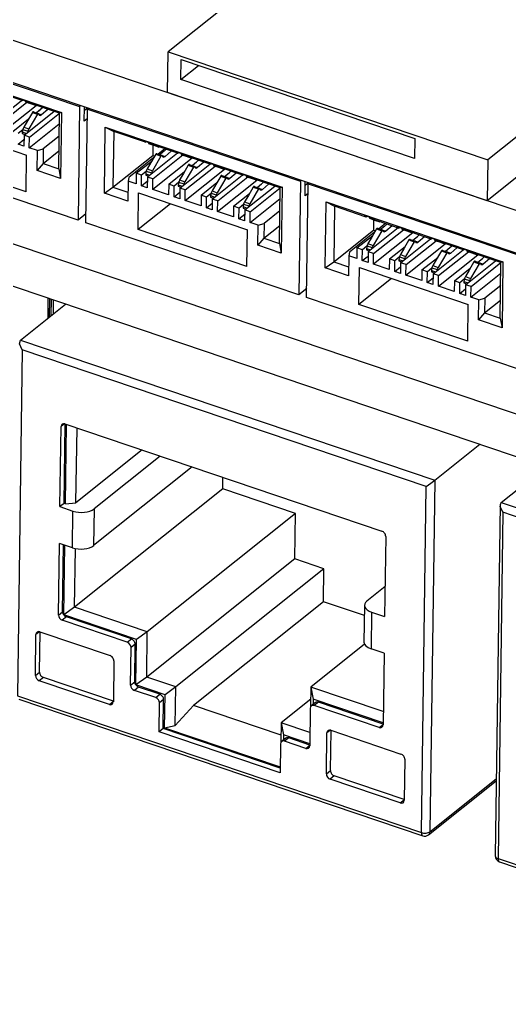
# Model space of a CAD drawing. Header units: millimetres. Extents: x 653 to 802, y 313 to 403.
# Drawn here: x 706.9 to 722.8, y 313.1 to 344.85 of the extents above; entities that cross this region are included whole.
import ezdxf

# ---------------------------------------------------------------- set-up
doc = ezdxf.new("R2010")
doc.units = ezdxf.units.MM

msp = doc.modelspace()

# ---------------------------------------------------------------- linework, layer by layer
for p, q in [((730.951, 335.973), (660.547, 359.778)), ((730.932, 334.601), (660.529, 358.406)), ((657.058, 354.358), (737.159, 327.276)), ((657.039, 352.987), (737.14, 325.904)), ((719.789, 350.231), (711.726, 343.805)), ((730.16, 346.724), (722.097, 340.299)), ((730.142, 345.399), (722.079, 338.973)), ((701.936, 344.367), (708.85, 342.029)), ((702.517, 343.783), (708.259, 341.841)), ((711.708, 342.48), (711.726, 343.805)), ((711.726, 343.805), (722.097, 340.299)), ((712.137, 342.91), (712.146, 343.555)), ((712.137, 342.91), (712.708, 343.365)), ((712.146, 343.555), (719.735, 340.989)), ((719.726, 340.344), (712.137, 342.91)), ((706.981, 342.223), (706.113, 342.517)), ((722.079, 338.973), (711.708, 342.48)), ((705.992, 341.453), (706.965, 342.229)), ((706.164, 341.051), (707.441, 342.068)), ((706.169, 341.394), (707.141, 342.168)), ((706.924, 342.27), (706.981, 342.223)), ((707.109, 342.207), (706.924, 342.27)), ((706.981, 342.223), (707.006, 342.242)), ((707.087, 342.188), (707.164, 342.162)), ((707.088, 342.214), (707.088, 342.209)), ((707.088, 342.209), (707.121, 342.197)), ((707.167, 342.16), (707.109, 342.207)), ((708.196, 341.812), (707.167, 342.16)), ((707.252, 342.127), (707.42, 342.07)), ((707.29, 342.118), (707.42, 342.07)), ((707.42, 342.07), (707.424, 342.073)), ((708.85, 342.029), (708.8, 338.342)), ((708.884, 342.056), (708.85, 342.029)), ((709.003, 341.557), (709.01, 342.014)), ((709.112, 341.979), (709.008, 341.896)), ((709.137, 341.97), (709.103, 341.943)), ((707.046, 341.097), (708.019, 341.872)), ((707.486, 341.778), (707.207, 341.302)), ((707.223, 341.037), (708.195, 341.812)), ((707.317, 341.835), (707.486, 341.778)), ((707.33, 341.855), (707.499, 341.798)), ((707.356, 341.855), (707.524, 341.798)), ((707.444, 341.826), (707.591, 341.943)), ((707.499, 341.798), (707.486, 341.778)), ((707.524, 341.798), (707.499, 341.798)), ((707.543, 341.752), (707.524, 341.798)), ((707.526, 341.794), (707.619, 341.763)), ((707.542, 341.755), (707.581, 341.742)), ((707.581, 341.742), (707.543, 341.752)), ((707.619, 341.763), (707.581, 341.742)), ((707.82, 341.939), (707.619, 341.763)), ((708.171, 340.012), (708.196, 341.812)), ((708.259, 341.841), (708.196, 341.812)), ((708.259, 341.841), (708.23, 339.698)), ((709.053, 338.256), (709.103, 341.943)), ((709.103, 341.943), (716.017, 339.606)), ((703.597, 341.651), (707.13, 340.457)), ((706.683, 341.22), (707.196, 341.628)), ((707.038, 341.359), (707.207, 341.302)), ((707.218, 340.694), (708.191, 341.469)), ((709.099, 341.633), (709.003, 341.557)), ((709.654, 339.216), (709.684, 341.359)), ((709.684, 341.359), (709.958, 341.217)), ((709.684, 341.359), (715.426, 339.418)), ((707.003, 341.273), (706.86, 341.16)), ((706.991, 341.206), (707.125, 341.16)), ((706.991, 341.154), (707.08, 341.124)), ((707.005, 341.287), (707.174, 341.23)), ((707.046, 341.097), (707.041, 340.745)), ((707.223, 341.037), (707.046, 341.097)), ((707.174, 341.23), (707.168, 341.194)), ((707.207, 341.302), (707.174, 341.23)), ((707.218, 340.694), (707.223, 341.037)), ((708.185, 341.073), (707.671, 340.663)), ((709.958, 341.217), (709.933, 339.416)), ((710.986, 340.869), (709.958, 341.217)), ((706.856, 340.808), (707.044, 340.958)), ((707.041, 340.745), (706.856, 340.808)), ((710.929, 340.916), (710.986, 340.869)), ((711.114, 340.853), (710.929, 340.916)), ((711.011, 340.888), (710.986, 340.869)), ((711.092, 340.834), (711.169, 340.808)), ((711.093, 340.86), (711.093, 340.855)), ((711.093, 340.855), (711.126, 340.843)), ((711.114, 340.853), (711.172, 340.806)), ((712.04, 340.512), (711.172, 340.806)), ((711.228, 340.783), (711.223, 340.444)), ((711.257, 340.773), (711.425, 340.716)), ((711.295, 340.764), (711.425, 340.716)), ((711.425, 340.716), (711.429, 340.719)), ((719.735, 340.989), (719.726, 340.344)), ((708.8, 338.342), (701.886, 340.68)), ((707.114, 339.265), (703.581, 340.46)), ((707.114, 339.265), (707.13, 340.457)), ((707.48, 340.606), (707.218, 340.694)), ((707.471, 339.954), (707.48, 340.606)), ((707.48, 340.606), (707.671, 340.663)), ((707.671, 340.663), (707.665, 340.183)), ((707.665, 340.183), (708.179, 340.592)), ((709.933, 339.416), (711.223, 340.444)), ((712.024, 340.518), (711.051, 339.743)), ((711.491, 340.424), (711.212, 339.948)), ((711.223, 340.444), (711.288, 340.422)), ((711.228, 339.683), (712.2, 340.458)), ((711.322, 340.481), (711.491, 340.424)), ((711.335, 340.501), (711.504, 340.444)), ((711.361, 340.501), (711.529, 340.444)), ((711.614, 340.656), (711.402, 340.487)), ((711.449, 340.472), (711.596, 340.589)), ((711.504, 340.444), (711.491, 340.424)), ((711.529, 340.444), (711.504, 340.444)), ((711.548, 340.398), (711.529, 340.444)), ((711.531, 340.44), (711.624, 340.408)), ((711.547, 340.401), (711.586, 340.388)), ((711.586, 340.388), (711.548, 340.398)), ((711.624, 340.408), (711.586, 340.388)), ((711.825, 340.585), (711.624, 340.408)), ((711.982, 340.56), (712.04, 340.512)), ((712.168, 340.497), (711.982, 340.56)), ((712.04, 340.512), (712.065, 340.532)), ((712.146, 340.478), (712.223, 340.452)), ((712.147, 340.504), (712.147, 340.498)), ((712.147, 340.498), (712.18, 340.487)), ((712.226, 340.45), (712.168, 340.497)), ((713.094, 340.156), (712.226, 340.45)), ((712.311, 340.416), (712.479, 340.359)), ((712.349, 340.408), (712.479, 340.359)), ((707.665, 340.183), (707.471, 339.954)), ((707.665, 340.183), (708.171, 340.012)), ((711.26, 340.374), (710.445, 339.725)), ((710.688, 339.865), (711.201, 340.274)), ((712.5, 340.357), (711.223, 339.34)), ((712.105, 339.387), (713.078, 340.162)), ((712.545, 340.067), (712.265, 339.592)), ((712.282, 339.327), (713.254, 340.101)), ((712.376, 340.124), (712.545, 340.067)), ((712.389, 340.145), (712.558, 340.088)), ((712.415, 340.145), (712.583, 340.088)), ((712.479, 340.359), (712.483, 340.363)), ((712.503, 340.115), (712.65, 340.232)), ((712.558, 340.088), (712.545, 340.067)), ((712.583, 340.088), (712.558, 340.088)), ((712.602, 340.042), (712.583, 340.088)), ((712.585, 340.083), (712.678, 340.052)), ((712.879, 340.229), (712.678, 340.052)), ((713.036, 340.203), (713.094, 340.156)), ((713.222, 340.141), (713.036, 340.203)), ((713.094, 340.156), (713.119, 340.175)), ((713.2, 340.121), (713.277, 340.095)), ((713.201, 340.147), (713.201, 340.142)), ((713.201, 340.142), (713.234, 340.131)), ((713.28, 340.093), (713.222, 340.141)), ((714.148, 339.8), (713.28, 340.093)), ((722.097, 340.299), (722.079, 338.973)), ((708.23, 339.698), (707.471, 339.954)), ((708.171, 340.012), (708.23, 339.698)), ((710.688, 339.865), (710.684, 339.522)), ((710.865, 339.806), (710.688, 339.865)), ((710.861, 339.454), (710.865, 339.806)), ((711.008, 339.919), (710.865, 339.806)), ((710.996, 339.851), (711.13, 339.806)), ((710.996, 339.8), (711.085, 339.77)), ((711.01, 339.933), (711.179, 339.876)), ((711.043, 340.005), (711.212, 339.948)), ((711.179, 339.876), (711.173, 339.84)), ((711.212, 339.948), (711.179, 339.876)), ((711.742, 339.509), (712.255, 339.918)), ((712.277, 338.984), (713.554, 340.001)), ((712.601, 340.045), (712.64, 340.032)), ((712.64, 340.032), (712.602, 340.042)), ((712.678, 340.052), (712.64, 340.032)), ((713.159, 339.03), (714.132, 339.805)), ((713.364, 340.06), (713.533, 340.003)), ((713.403, 340.052), (713.533, 340.003)), ((713.43, 339.768), (713.599, 339.711)), ((713.443, 339.789), (713.612, 339.732)), ((713.469, 339.789), (713.637, 339.732)), ((713.533, 340.003), (713.537, 340.006)), ((713.557, 339.759), (713.704, 339.876)), ((713.933, 339.872), (713.732, 339.696)), ((714.09, 339.847), (714.148, 339.8)), ((714.276, 339.784), (714.09, 339.847)), ((714.148, 339.8), (714.173, 339.819)), ((714.254, 339.765), (714.331, 339.739)), ((714.255, 339.791), (714.255, 339.786)), ((714.255, 339.786), (714.288, 339.774)), ((714.334, 339.737), (714.276, 339.784)), ((710.422, 339.611), (710.413, 338.959)), ((710.445, 339.725), (710.422, 339.611)), ((710.684, 339.522), (710.422, 339.611)), ((710.861, 339.454), (711.049, 339.604)), ((711.046, 339.391), (710.861, 339.454)), ((711.051, 339.743), (711.046, 339.391)), ((711.228, 339.683), (711.051, 339.743)), ((711.223, 339.34), (711.228, 339.683)), ((711.742, 339.509), (711.738, 339.166)), ((711.919, 339.449), (711.742, 339.509)), ((711.915, 339.098), (711.919, 339.449)), ((712.062, 339.563), (711.919, 339.449)), ((712.05, 339.495), (712.184, 339.45)), ((712.05, 339.444), (712.139, 339.414)), ((712.064, 339.577), (712.233, 339.52)), ((712.097, 339.649), (712.265, 339.592)), ((712.233, 339.52), (712.227, 339.484)), ((712.265, 339.592), (712.233, 339.52)), ((712.796, 339.153), (713.309, 339.561)), ((713.599, 339.711), (713.319, 339.235)), ((713.331, 338.627), (714.607, 339.644)), ((713.336, 338.97), (714.308, 339.745)), ((713.612, 339.732), (713.599, 339.711)), ((713.637, 339.732), (713.612, 339.732)), ((713.656, 339.685), (713.637, 339.732)), ((713.639, 339.727), (713.732, 339.696)), ((713.655, 339.688), (713.694, 339.675)), ((713.694, 339.675), (713.656, 339.685)), ((713.732, 339.696), (713.694, 339.675)), ((714.213, 338.674), (715.185, 339.449)), ((715.362, 339.389), (714.334, 339.737)), ((714.418, 339.704), (714.587, 339.647)), ((714.457, 339.695), (714.587, 339.647)), ((714.497, 339.432), (714.666, 339.375)), ((714.523, 339.432), (714.691, 339.375)), ((714.587, 339.647), (714.591, 339.65)), ((714.611, 339.402), (714.758, 339.52)), ((714.987, 339.516), (714.786, 339.339)), ((716.017, 339.606), (715.967, 335.919)), ((716.051, 339.633), (716.017, 339.606)), ((716.17, 339.134), (716.176, 339.59)), ((716.279, 339.556), (716.175, 339.473)), ((716.219, 335.833), (716.27, 339.52)), ((716.304, 339.547), (716.27, 339.52)), ((716.27, 339.52), (723.184, 337.183)), ((709.654, 339.216), (709.933, 339.416)), ((710.413, 338.959), (709.654, 339.216)), ((709.933, 339.416), (710.417, 339.252)), ((710.748, 338.036), (710.764, 339.228)), ((710.764, 339.228), (714.297, 338.034)), ((711.738, 339.166), (711.223, 339.34)), ((711.915, 339.098), (712.103, 339.248)), ((712.105, 339.387), (712.1, 339.035)), ((712.282, 339.327), (712.105, 339.387)), ((712.277, 338.984), (712.282, 339.327)), ((712.796, 339.153), (712.792, 338.81)), ((712.973, 339.093), (712.796, 339.153)), ((713.116, 339.206), (712.973, 339.093)), ((713.104, 339.139), (713.238, 339.093)), ((713.118, 339.221), (713.287, 339.164)), ((713.151, 339.292), (713.319, 339.235)), ((713.287, 339.164), (713.281, 339.127)), ((713.319, 339.235), (713.287, 339.164)), ((713.85, 338.796), (714.363, 339.205)), ((714.653, 339.355), (714.373, 338.879)), ((714.39, 338.614), (715.362, 339.389)), ((714.484, 339.412), (714.653, 339.355)), ((714.666, 339.375), (714.653, 339.355)), ((714.691, 339.375), (714.666, 339.375)), ((714.71, 339.329), (714.691, 339.375)), ((714.693, 339.371), (714.786, 339.339)), ((714.708, 339.332), (714.748, 339.319)), ((714.748, 339.319), (714.71, 339.329)), ((714.786, 339.339), (714.748, 339.319)), ((715.338, 337.589), (715.362, 339.389)), ((715.426, 339.418), (715.362, 339.389)), ((715.426, 339.418), (715.396, 337.274)), ((716.266, 339.21), (716.17, 339.134)), ((711.803, 338.877), (710.748, 338.036)), ((712.1, 339.035), (711.915, 339.098)), ((712.792, 338.81), (712.277, 338.984)), ((712.969, 338.741), (712.973, 339.093)), ((712.969, 338.741), (713.157, 338.892)), ((713.104, 339.087), (713.193, 339.057)), ((713.159, 339.03), (713.154, 338.679)), ((713.336, 338.97), (713.159, 339.03)), ((713.331, 338.627), (713.336, 338.97)), ((713.85, 338.796), (713.846, 338.453)), ((714.027, 338.737), (713.85, 338.796)), ((714.17, 338.85), (714.027, 338.737)), ((714.172, 338.864), (714.341, 338.807)), ((714.205, 338.936), (714.373, 338.879)), ((714.341, 338.807), (714.335, 338.771)), ((714.373, 338.879), (714.341, 338.807)), ((714.385, 338.271), (715.358, 339.046)), ((716.821, 336.793), (716.851, 338.936)), ((716.851, 338.936), (717.125, 338.793)), ((716.851, 338.936), (722.593, 336.995)), ((709.057, 338.547), (708.8, 338.342)), ((713.154, 338.679), (712.969, 338.741)), ((713.846, 338.453), (713.331, 338.627)), ((714.022, 338.385), (714.027, 338.737)), ((714.022, 338.385), (714.211, 338.535)), ((714.157, 338.731), (714.247, 338.701)), ((714.158, 338.782), (714.292, 338.737)), ((714.213, 338.674), (714.208, 338.322)), ((714.39, 338.614), (714.213, 338.674)), ((714.385, 338.271), (714.39, 338.614)), ((715.352, 338.649), (714.838, 338.24)), ((717.125, 338.793), (717.1, 336.993)), ((718.153, 338.446), (717.125, 338.793)), ((718.095, 338.493), (718.153, 338.446)), ((718.281, 338.43), (718.095, 338.493)), ((715.967, 335.919), (709.053, 338.256)), ((714.208, 338.322), (714.022, 338.385)), ((714.647, 338.183), (714.385, 338.271)), ((714.638, 337.531), (714.647, 338.183)), ((714.647, 338.183), (714.838, 338.24)), ((714.838, 338.24), (714.832, 337.76)), ((714.832, 337.76), (715.346, 338.169)), ((718.178, 338.465), (718.153, 338.446)), ((718.259, 338.411), (718.336, 338.385)), ((718.26, 338.437), (718.26, 338.431)), ((718.26, 338.431), (718.293, 338.42)), ((718.281, 338.43), (718.339, 338.383)), ((719.207, 338.089), (718.339, 338.383)), ((718.395, 338.36), (718.39, 338.021)), ((718.423, 338.349), (718.592, 338.292)), ((718.462, 338.341), (718.592, 338.292)), ((718.781, 338.233), (718.569, 338.064)), ((718.592, 338.292), (718.596, 338.296)), ((718.616, 338.048), (718.763, 338.165)), ((718.992, 338.162), (718.791, 337.985)), ((714.281, 336.842), (710.748, 338.036)), ((714.281, 336.842), (714.297, 338.034)), ((717.1, 336.993), (718.39, 338.021)), ((718.426, 337.951), (717.612, 337.302)), ((717.855, 337.442), (718.368, 337.851)), ((719.19, 338.095), (718.218, 337.32)), ((718.658, 338.001), (718.378, 337.525)), ((718.39, 338.021), (718.455, 337.999)), ((719.666, 337.934), (718.39, 336.917)), ((718.395, 337.26), (719.367, 338.034)), ((718.489, 338.058), (718.658, 338.001)), ((718.502, 338.078), (718.671, 338.021)), ((718.528, 338.078), (718.696, 338.021)), ((718.671, 338.021), (718.658, 338.001)), ((718.696, 338.021), (718.671, 338.021)), ((718.715, 337.975), (718.696, 338.021)), ((718.698, 338.017), (718.791, 337.985)), ((718.713, 337.978), (718.753, 337.965)), ((718.753, 337.965), (718.715, 337.975)), ((718.791, 337.985), (718.753, 337.965)), ((719.149, 338.136), (719.207, 338.089)), ((719.335, 338.074), (719.149, 338.136)), ((719.207, 338.089), (719.232, 338.109)), ((719.314, 338.081), (719.313, 338.075)), ((719.313, 338.075), (719.347, 338.064)), ((719.313, 338.055), (719.39, 338.029)), ((719.393, 338.027), (719.335, 338.074)), ((720.261, 337.733), (719.393, 338.027)), ((719.477, 337.993), (719.646, 337.936)), ((719.516, 337.985), (719.646, 337.936)), ((719.646, 337.936), (719.65, 337.939)), ((714.832, 337.76), (714.638, 337.531)), ((715.396, 337.274), (714.638, 337.531)), ((714.832, 337.76), (715.338, 337.589)), ((715.338, 337.589), (715.396, 337.274)), ((718.21, 337.582), (718.378, 337.525)), ((719.272, 336.963), (720.244, 337.739)), ((719.712, 337.644), (719.432, 337.168)), ((719.444, 336.56), (720.72, 337.578)), ((719.449, 336.903), (720.421, 337.678)), ((719.543, 337.701), (719.712, 337.644)), ((719.556, 337.722), (719.725, 337.665)), ((719.582, 337.722), (719.75, 337.665)), ((719.67, 337.692), (719.817, 337.809)), ((719.725, 337.665), (719.712, 337.644)), ((719.75, 337.665), (719.725, 337.665)), ((719.769, 337.619), (719.75, 337.665)), ((719.752, 337.66), (719.845, 337.629)), ((719.767, 337.622), (719.807, 337.608)), ((719.807, 337.608), (719.769, 337.619)), ((719.845, 337.629), (719.807, 337.608)), ((720.046, 337.806), (719.845, 337.629)), ((720.203, 337.78), (720.261, 337.733)), ((720.389, 337.717), (720.203, 337.78)), ((720.261, 337.733), (720.286, 337.752)), ((720.368, 337.724), (720.367, 337.719)), ((720.367, 337.719), (720.401, 337.707)), ((720.367, 337.698), (720.444, 337.672)), ((720.447, 337.67), (720.389, 337.717)), ((721.315, 337.377), (720.447, 337.67)), ((720.531, 337.637), (720.7, 337.58)), ((720.57, 337.628), (720.7, 337.58)), ((720.7, 337.58), (720.704, 337.583)), ((717.612, 337.302), (717.589, 337.188)), ((717.855, 337.442), (717.851, 337.099)), ((718.032, 337.382), (717.855, 337.442)), ((718.027, 337.031), (718.032, 337.382)), ((718.175, 337.496), (718.032, 337.382)), ((718.163, 337.428), (718.297, 337.383)), ((718.163, 337.377), (718.252, 337.347)), ((718.177, 337.51), (718.346, 337.453)), ((718.218, 337.32), (718.213, 336.968)), ((718.395, 337.26), (718.218, 337.32)), ((718.346, 337.453), (718.34, 337.417)), ((718.378, 337.525), (718.346, 337.453)), ((718.39, 336.917), (718.395, 337.26)), ((718.909, 337.086), (719.422, 337.494)), ((719.264, 337.225), (719.432, 337.168)), ((720.326, 336.607), (721.298, 337.382)), ((720.766, 337.288), (720.486, 336.812)), ((720.498, 336.204), (721.774, 337.221)), ((720.503, 336.547), (721.475, 337.322)), ((720.597, 337.345), (720.766, 337.288)), ((720.61, 337.365), (720.779, 337.308)), ((720.636, 337.365), (720.804, 337.308)), ((720.724, 337.336), (720.871, 337.453)), ((720.779, 337.308), (720.766, 337.288)), ((720.804, 337.308), (720.779, 337.308)), ((720.823, 337.262), (720.804, 337.308)), ((720.806, 337.304), (720.899, 337.272)), ((720.821, 337.265), (720.861, 337.252)), ((720.861, 337.252), (720.823, 337.262)), ((720.899, 337.272), (720.861, 337.252)), ((721.1, 337.449), (720.899, 337.272)), ((721.257, 337.424), (721.315, 337.377)), ((721.443, 337.361), (721.257, 337.424)), ((721.315, 337.377), (721.339, 337.396)), ((721.422, 337.368), (721.421, 337.362)), ((721.421, 337.362), (721.455, 337.351)), ((721.421, 337.342), (721.498, 337.316)), ((721.501, 337.314), (721.443, 337.361)), ((722.529, 336.966), (721.501, 337.314)), ((721.585, 337.28), (721.754, 337.223)), ((721.624, 337.272), (721.754, 337.223)), ((721.754, 337.223), (721.758, 337.227)), ((716.821, 336.793), (717.1, 336.993)), ((717.1, 336.993), (717.584, 336.829)), ((717.589, 337.188), (717.58, 336.536)), ((717.851, 337.099), (717.589, 337.188)), ((718.027, 337.031), (718.216, 337.181)), ((718.213, 336.968), (718.027, 337.031)), ((718.904, 336.743), (718.39, 336.917)), ((718.909, 337.086), (718.904, 336.743)), ((719.086, 337.026), (718.909, 337.086)), ((719.081, 336.675), (719.086, 337.026)), ((719.229, 337.139), (719.086, 337.026)), ((719.216, 337.021), (719.306, 336.99)), ((719.217, 337.072), (719.351, 337.027)), ((719.231, 337.154), (719.4, 337.097)), ((719.272, 336.963), (719.267, 336.612)), ((719.449, 336.903), (719.272, 336.963)), ((719.4, 337.097), (719.393, 337.06)), ((719.432, 337.168), (719.4, 337.097)), ((719.444, 336.56), (719.449, 336.903)), ((719.963, 336.73), (720.476, 337.138)), ((721.38, 336.251), (722.352, 337.026)), ((721.82, 336.932), (721.54, 336.456)), ((721.557, 336.191), (722.529, 336.966)), ((721.651, 336.989), (721.82, 336.932)), ((721.664, 337.009), (721.833, 336.952)), ((721.689, 337.009), (721.858, 336.952)), ((721.778, 336.979), (721.924, 337.096)), ((721.833, 336.952), (721.82, 336.932)), ((721.858, 336.952), (721.833, 336.952)), ((721.877, 336.906), (721.858, 336.952)), ((721.86, 336.948), (721.953, 336.916)), ((721.875, 336.909), (721.914, 336.896)), ((721.914, 336.896), (721.877, 336.906)), ((721.953, 336.916), (721.914, 336.896)), ((722.154, 337.093), (721.953, 336.916)), ((722.505, 335.165), (722.529, 336.966)), ((722.593, 336.995), (722.529, 336.966)), ((722.593, 336.995), (722.563, 334.851)), ((717.58, 336.536), (716.821, 336.793)), ((717.915, 335.613), (717.931, 336.805)), ((717.931, 336.805), (721.464, 335.61)), ((719.081, 336.675), (719.27, 336.825)), ((719.267, 336.612), (719.081, 336.675)), ((719.963, 336.73), (719.958, 336.387)), ((720.14, 336.67), (719.963, 336.73)), ((720.135, 336.318), (720.14, 336.67)), ((720.283, 336.783), (720.14, 336.67)), ((720.27, 336.664), (720.36, 336.634)), ((720.271, 336.715), (720.405, 336.67)), ((720.285, 336.797), (720.454, 336.74)), ((720.318, 336.869), (720.486, 336.812)), ((720.326, 336.607), (720.321, 336.255)), ((720.503, 336.547), (720.326, 336.607)), ((720.454, 336.74), (720.447, 336.704)), ((720.486, 336.812), (720.454, 336.74)), ((721.017, 336.373), (721.53, 336.782)), ((721.552, 335.848), (722.525, 336.623)), ((718.97, 336.454), (717.915, 335.613)), ((719.958, 336.387), (719.444, 336.56)), ((720.135, 336.318), (720.324, 336.468)), ((720.321, 336.255), (720.135, 336.318)), ((720.498, 336.204), (720.503, 336.547)), ((721.017, 336.373), (721.012, 336.03)), ((721.194, 336.313), (721.017, 336.373)), ((721.189, 335.962), (721.194, 336.313)), ((721.336, 336.427), (721.194, 336.313)), ((721.324, 336.308), (721.414, 336.278)), ((721.325, 336.359), (721.459, 336.314)), ((721.339, 336.441), (721.508, 336.384)), ((721.372, 336.513), (721.54, 336.456)), ((721.508, 336.384), (721.501, 336.348)), ((721.54, 336.456), (721.508, 336.384)), ((716.223, 336.123), (715.967, 335.919)), ((721.012, 336.03), (720.498, 336.204)), ((721.189, 335.962), (721.378, 336.112)), ((721.375, 335.899), (721.189, 335.962)), ((721.38, 336.251), (721.375, 335.899)), ((721.557, 336.191), (721.38, 336.251)), ((721.552, 335.848), (721.557, 336.191)), ((722.519, 336.226), (722.005, 335.817)), ((706.931, 334.456), (708.395, 335.623)), ((707.825, 335.168), (707.833, 335.813)), ((707.871, 335.205), (707.879, 335.797)), ((707.928, 335.251), (707.935, 335.778)), ((707.998, 335.306), (708.004, 335.755)), ((723.133, 333.495), (716.219, 335.833)), ((721.813, 335.759), (721.552, 335.848)), ((721.804, 335.108), (721.813, 335.759)), ((721.813, 335.759), (722.005, 335.817)), ((722.005, 335.817), (721.999, 335.336)), ((721.999, 335.336), (722.512, 335.746)), ((721.448, 334.419), (717.915, 335.613)), ((721.448, 334.419), (721.464, 335.61)), ((721.999, 335.336), (721.804, 335.108)), ((721.999, 335.336), (722.505, 335.165)), ((722.563, 334.851), (721.804, 335.108)), ((722.505, 335.165), (722.563, 334.851)), ((706.931, 334.456), (720.38, 329.909)), ((706.99, 334.142), (706.836, 322.91)), ((720.101, 329.709), (706.99, 334.142)), ((708.212, 329.051), (708.247, 331.649)), ((708.36, 331.74), (708.247, 331.649)), ((708.346, 329.158), (708.381, 331.733)), ((708.376, 331.735), (718.662, 328.257)), ((708.388, 329.144), (708.424, 331.719)), ((708.733, 329.18), (708.767, 331.603)), ((710.878, 330.889), (708.733, 329.18)), ((720.38, 329.909), (721.843, 331.076)), ((711.468, 330.69), (709.324, 328.98)), ((712.507, 330.338), (709.307, 327.789)), ((722.53, 329.182), (723.993, 330.349)), ((713.498, 329.627), (713.503, 330.002)), ((720.38, 329.909), (720.223, 318.505)), ((713.498, 329.627), (708.687, 325.793)), ((715.859, 328.829), (713.498, 329.627)), ((719.947, 318.476), (720.101, 329.709)), ((708.346, 329.158), (708.212, 329.051)), ((708.212, 329.051), (708.633, 328.909)), ((708.388, 329.144), (708.346, 329.158)), ((708.388, 329.144), (708.733, 329.18)), ((709.324, 328.98), (709.307, 327.789)), ((722.498, 329.13), (722.342, 317.724)), ((722.53, 329.182), (735.978, 324.635)), ((708.617, 327.717), (708.633, 328.909)), ((715.859, 328.829), (711.048, 324.995)), ((715.838, 327.354), (715.859, 328.829)), ((722.588, 328.868), (722.434, 317.635)), ((735.699, 324.435), (722.588, 328.868)), ((718.787, 328.086), (718.751, 325.488)), ((708.163, 325.536), (708.195, 327.86)), ((708.617, 327.717), (708.195, 327.86)), ((708.298, 325.643), (708.328, 327.815)), ((708.339, 325.543), (708.37, 327.801)), ((708.687, 325.793), (708.713, 327.692)), ((715.838, 327.354), (711.028, 323.52)), ((716.783, 327.035), (715.838, 327.354)), ((716.783, 327.035), (711.972, 323.201)), ((716.768, 325.963), (716.783, 327.035)), ((718.765, 326.456), (718.177, 325.987)), ((708.687, 325.793), (708.339, 325.543)), ((711.048, 324.995), (708.687, 325.793)), ((716.768, 325.963), (712.548, 322.6)), ((718.094, 325.515), (716.768, 325.963)), ((718.098, 325.851), (718.082, 324.66)), ((708.163, 325.536), (708.298, 325.643)), ((708.423, 325.472), (708.288, 325.364)), ((710.7, 324.745), (708.339, 325.543)), ((710.53, 324.759), (708.423, 325.472)), ((718.33, 325.63), (718.313, 324.439)), ((718.33, 325.63), (718.751, 325.488)), ((710.396, 324.652), (708.288, 325.364)), ((707.416, 323.575), (707.435, 324.904)), ((707.548, 324.994), (707.435, 324.904)), ((707.551, 323.682), (707.569, 324.987)), ((707.563, 324.989), (709.84, 324.22)), ((711.048, 324.995), (710.7, 324.745)), ((711.028, 323.52), (711.048, 324.995)), ((710.396, 324.652), (710.53, 324.759)), ((710.655, 324.587), (710.521, 324.48)), ((710.638, 323.37), (710.655, 324.587)), ((710.679, 323.27), (710.7, 324.745)), ((718.101, 324.587), (716.36, 323.199)), ((710.504, 323.263), (710.521, 324.48)), ((718.735, 324.296), (718.313, 324.439)), ((718.735, 324.296), (718.703, 321.972)), ((709.964, 324.048), (709.946, 322.719)), ((707.416, 323.575), (707.551, 323.682)), ((707.676, 323.51), (707.541, 323.403)), ((709.818, 322.633), (707.541, 323.403)), ((709.946, 322.742), (707.676, 323.51)), ((710.504, 323.263), (710.638, 323.37)), ((711.028, 323.52), (710.679, 323.27)), ((711.624, 322.951), (710.679, 323.27)), ((711.972, 323.201), (711.028, 323.52)), ((710.763, 323.199), (710.629, 323.091)), ((711.32, 322.858), (710.629, 323.091)), ((711.455, 322.965), (710.763, 323.199)), ((711.32, 322.858), (711.455, 322.965)), ((711.609, 321.879), (711.624, 322.951)), ((711.972, 323.201), (711.624, 322.951)), ((711.955, 321.954), (711.972, 323.201)), ((716.36, 323.199), (716.351, 322.563)), ((718.709, 322.405), (716.36, 323.199)), ((716.36, 323.199), (716.433, 322.806)), ((706.836, 322.91), (719.947, 318.476)), ((706.879, 322.806), (719.99, 318.373)), ((709.818, 322.633), (709.946, 322.736)), ((711.432, 321.743), (711.445, 322.686)), ((711.579, 322.793), (711.445, 322.686)), ((711.566, 321.85), (711.579, 322.793)), ((716.354, 322.808), (715.395, 322.043)), ((716.506, 322.695), (716.372, 322.588)), ((716.433, 322.806), (716.431, 322.635)), ((718.704, 322.038), (716.433, 322.806)), ((716.601, 322.706), (716.467, 322.599)), ((718.703, 321.996), (716.601, 322.706)), ((712.548, 322.6), (711.955, 321.954)), ((715.389, 321.64), (712.548, 322.6)), ((716.339, 322.513), (716.322, 321.296)), ((718.575, 321.886), (716.467, 322.599)), ((715.395, 322.043), (715.386, 321.408)), ((716.328, 321.728), (715.395, 322.043)), ((715.395, 322.043), (715.469, 321.651)), ((718.575, 321.886), (718.703, 321.989)), ((711.566, 321.85), (711.432, 321.743)), ((715.361, 320.415), (711.432, 321.743)), ((715.363, 320.566), (711.566, 321.85)), ((711.609, 321.879), (711.955, 321.954)), ((711.609, 321.879), (715.364, 320.609)), ((715.469, 321.651), (715.466, 321.48)), ((716.323, 321.362), (715.469, 321.651)), ((716.86, 320.382), (716.878, 321.711)), ((716.991, 321.801), (716.878, 321.711)), ((716.994, 320.489), (717.012, 321.795)), ((717.006, 321.797), (719.283, 321.027)), ((715.374, 321.358), (715.361, 320.415)), ((715.541, 321.539), (715.407, 321.432)), ((715.637, 321.551), (715.502, 321.444)), ((716.194, 321.21), (715.502, 321.444)), ((716.322, 321.319), (715.637, 321.551)), ((716.194, 321.21), (716.322, 321.312)), ((719.408, 320.855), (719.389, 319.526)), ((716.86, 320.382), (716.994, 320.489)), ((717.119, 320.317), (716.985, 320.21)), ((719.261, 319.441), (716.985, 320.21)), ((719.39, 319.55), (717.119, 320.317)), ((720.179, 318.406), (722.375, 320.156)), ((720.223, 318.505), (722.376, 320.221)), ((719.261, 319.441), (719.39, 319.543)), ((722.434, 317.635), (735.545, 313.202)), ((722.477, 317.532), (735.589, 313.099))]:
    msp.add_line(p, q)
for points in [[(707.088, 342.209), (707.087, 342.197), (707.087, 342.188)], [(707.087, 342.188), (707.179, 342.154), (707.252, 342.127)], [(707.652, 341.996), (707.454, 341.822)], [(707.317, 341.835), (707.161, 341.568), (707.038, 341.359)], [(707.33, 341.855), (707.323, 341.844), (707.317, 341.835)], [(707.356, 341.855), (707.342, 341.855), (707.33, 341.855)], [(707.038, 341.359), (707.02, 341.319), (707.005, 341.287)], [(707.005, 341.287), (706.997, 341.242), (706.991, 341.206)], [(706.991, 341.206), (706.991, 341.177), (706.991, 341.154)], [(711.093, 340.855), (711.092, 340.843), (711.092, 340.834)], [(711.092, 340.834), (711.184, 340.8), (711.257, 340.773)], [(711.322, 340.481), (711.166, 340.214), (711.043, 340.005)], [(711.335, 340.501), (711.328, 340.49), (711.322, 340.481)], [(711.361, 340.501), (711.347, 340.501), (711.335, 340.501)], [(711.657, 340.642), (711.459, 340.468)], [(712.147, 340.498), (712.146, 340.487), (712.146, 340.478)], [(712.146, 340.478), (712.238, 340.443), (712.311, 340.416)], [(712.376, 340.124), (712.22, 339.858), (712.097, 339.649)], [(712.389, 340.145), (712.382, 340.133), (712.376, 340.124)], [(712.415, 340.145), (712.4, 340.145), (712.389, 340.145)], [(712.711, 340.286), (712.513, 340.112)], [(713.201, 340.142), (713.2, 340.13), (713.2, 340.121)], [(713.2, 340.121), (713.292, 340.087), (713.364, 340.06)], [(711.01, 339.933), (711.002, 339.887), (710.996, 339.851)], [(710.996, 339.851), (710.996, 339.823), (710.996, 339.8)], [(711.043, 340.005), (711.025, 339.965), (711.01, 339.933)], [(713.43, 339.768), (713.274, 339.502), (713.151, 339.292)], [(713.443, 339.789), (713.436, 339.777), (713.43, 339.768)], [(713.469, 339.789), (713.454, 339.789), (713.443, 339.789)], [(713.765, 339.929), (713.567, 339.755)], [(714.255, 339.786), (714.254, 339.774), (714.254, 339.765)], [(714.254, 339.765), (714.346, 339.731), (714.418, 339.704)], [(712.064, 339.577), (712.056, 339.531), (712.05, 339.495)], [(712.05, 339.495), (712.05, 339.466), (712.05, 339.444)], [(712.097, 339.649), (712.079, 339.608), (712.064, 339.577)], [(714.497, 339.432), (714.49, 339.421), (714.484, 339.412)], [(714.523, 339.432), (714.508, 339.432), (714.497, 339.432)], [(714.819, 339.573), (714.621, 339.399)], [(713.118, 339.221), (713.11, 339.175), (713.104, 339.139)], [(713.104, 339.139), (713.104, 339.11), (713.104, 339.087)], [(713.151, 339.292), (713.132, 339.252), (713.118, 339.221)], [(714.484, 339.412), (714.328, 339.145), (714.205, 338.936)], [(714.172, 338.864), (714.164, 338.818), (714.158, 338.782)], [(714.205, 338.936), (714.186, 338.896), (714.172, 338.864)], [(714.158, 338.782), (714.158, 338.754), (714.157, 338.731)], [(718.26, 338.431), (718.259, 338.42), (718.259, 338.411)], [(718.259, 338.411), (718.351, 338.377), (718.423, 338.349)], [(718.824, 338.219), (718.626, 338.045)], [(718.489, 338.058), (718.333, 337.791), (718.21, 337.582)], [(718.502, 338.078), (718.495, 338.067), (718.489, 338.058)], [(718.528, 338.078), (718.513, 338.078), (718.502, 338.078)], [(719.313, 338.075), (719.313, 338.064), (719.313, 338.055)], [(719.313, 338.055), (719.405, 338.02), (719.477, 337.993)], [(719.878, 337.863), (719.679, 337.689)], [(718.21, 337.582), (718.191, 337.542), (718.177, 337.51)], [(719.543, 337.701), (719.387, 337.435), (719.264, 337.225)], [(719.556, 337.722), (719.549, 337.71), (719.543, 337.701)], [(719.582, 337.722), (719.567, 337.722), (719.556, 337.722)], [(720.367, 337.719), (720.367, 337.707), (720.367, 337.698)], [(720.367, 337.698), (720.459, 337.664), (720.531, 337.637)], [(718.177, 337.51), (718.169, 337.464), (718.163, 337.428)], [(718.163, 337.428), (718.163, 337.4), (718.163, 337.377)], [(719.264, 337.225), (719.245, 337.185), (719.231, 337.154)], [(720.597, 337.345), (720.441, 337.078), (720.318, 336.869)], [(720.61, 337.365), (720.603, 337.354), (720.597, 337.345)], [(720.636, 337.365), (720.621, 337.365), (720.61, 337.365)], [(720.931, 337.506), (720.733, 337.332)], [(721.421, 337.362), (721.421, 337.351), (721.421, 337.342)], [(721.421, 337.342), (721.513, 337.307), (721.585, 337.28)], [(719.217, 337.072), (719.217, 337.043), (719.216, 337.021)], [(719.231, 337.154), (719.223, 337.108), (719.217, 337.072)], [(721.651, 336.989), (721.495, 336.722), (721.372, 336.513)], [(721.664, 337.009), (721.657, 336.998), (721.651, 336.989)], [(721.689, 337.009), (721.675, 337.009), (721.664, 337.009)], [(721.985, 337.15), (721.787, 336.976)], [(720.271, 336.715), (720.271, 336.687), (720.27, 336.664)], [(720.285, 336.797), (720.277, 336.752), (720.271, 336.715)], [(720.318, 336.869), (720.299, 336.829), (720.285, 336.797)], [(721.325, 336.359), (721.325, 336.33), (721.324, 336.308)], [(721.339, 336.441), (721.331, 336.395), (721.325, 336.359)], [(721.372, 336.513), (721.353, 336.473), (721.339, 336.441)], [(706.99, 334.142), (706.903, 334.331), (706.931, 334.456)], [(720.101, 329.709), (720.255, 329.816), (720.38, 329.909)], [(722.588, 328.868), (722.502, 329.057), (722.53, 329.182)]]:
    msp.add_lwpolyline(points)
for centre, start, end in [((720.054, 318.562), 251.319, 308.5527), ((722.542, 317.721), 179.2129, 251.319)]:
    msp.add_arc(centre, 0.2, start, end)
for centre, major_axis, ratio, start_param, end_param in [((708.374, 331.607), (0.093, -0.117), 0.726324, 2.2959, 3.866696), ((708.902, 329.123), (0.5, -0.007), 0.514436, 4.151902, 5.722698), ((718.66, 328.129), (0.093, -0.117), 0.726324, 0.725103, 2.2959), ((708.886, 327.931), (-0.5, 0.007), 0.514436, 1.010309, 2.581106), ((718.598, 325.845), (0.5, -0.007), 0.514436, 2.581106, 4.151902), ((708.29, 325.493), (0.093, -0.117), 0.726324, 3.866696, 5.437492), ((708.424, 325.6), (-0.093, 0.117), 0.726324, 0.725103, 2.2959), ((707.561, 324.861), (0.093, -0.117), 0.726324, 2.2959, 3.866696), ((710.394, 324.523), (-0.093, 0.117), 0.726324, 3.866696, 5.437492), ((710.529, 324.63), (0.093, -0.117), 0.726324, 0.725103, 2.2959), ((718.582, 324.653), (-0.5, 0.007), 0.514436, 0.000017, 1.010309), ((709.838, 324.091), (0.093, -0.117), 0.726324, 0.725103, 2.2959), ((707.543, 323.532), (0.093, -0.117), 0.726324, 3.866696, 5.437492), ((707.677, 323.639), (-0.093, 0.117), 0.726324, 0.725103, 2.2959), ((710.63, 323.22), (0.093, -0.117), 0.726324, 3.866696, 5.437492), ((710.765, 323.327), (-0.093, 0.117), 0.726324, 0.725103, 2.2959), ((711.453, 322.836), (0.093, -0.117), 0.726324, 0.725103, 2.2959), ((709.819, 322.762), (0.093, -0.117), 0.726324, 5.437492, 7.008289), ((711.318, 322.729), (-0.093, 0.117), 0.726324, 3.866696, 5.437492), ((716.465, 322.471), (-0.093, 0.117), 0.726324, 5.437492, 7.008289), ((716.599, 322.578), (0.093, -0.117), 0.726324, 2.2959, 3.141577), ((718.576, 322.015), (0.093, -0.117), 0.726324, 5.437492, 7.008289), ((717.005, 321.668), (0.093, -0.117), 0.726324, 2.2959, 3.866696), ((715.5, 321.315), (-0.093, 0.117), 0.726324, 5.437492, 7.008289), ((715.635, 321.422), (0.093, -0.117), 0.726324, 2.2959, 3.141577), ((716.195, 321.339), (0.093, -0.117), 0.726324, 5.437492, 7.008289), ((719.281, 320.898), (0.093, -0.117), 0.726324, 0.725103, 2.2959), ((716.986, 320.339), (0.093, -0.117), 0.726324, 3.866696, 5.437492), ((717.121, 320.446), (-0.093, 0.117), 0.726324, 0.725103, 2.2959), ((719.263, 319.569), (0.093, -0.117), 0.726324, 5.437492, 7.008289), ((720.054, 318.562), (-0.064, -0.189), 0.455861, 5.328646, 6.283175), ((720.054, 318.562), (-0.2, 0.003), 0.514436, 1.010309, 2.581106), ((720.054, 318.562), (-0.125, 0.156), 0.726324, 3.141577, 3.866696), ((722.542, 317.721), (-0.2, 0.003), 0.514436, 0.000017, 1.010309), ((722.542, 317.721), (0.064, 0.189), 0.455861, 2.187054, 3.141582)]:
    msp.add_ellipse(centre, major_axis=major_axis, ratio=ratio, start_param=start_param, end_param=end_param)

doc.saveas('drawing.dxf')
